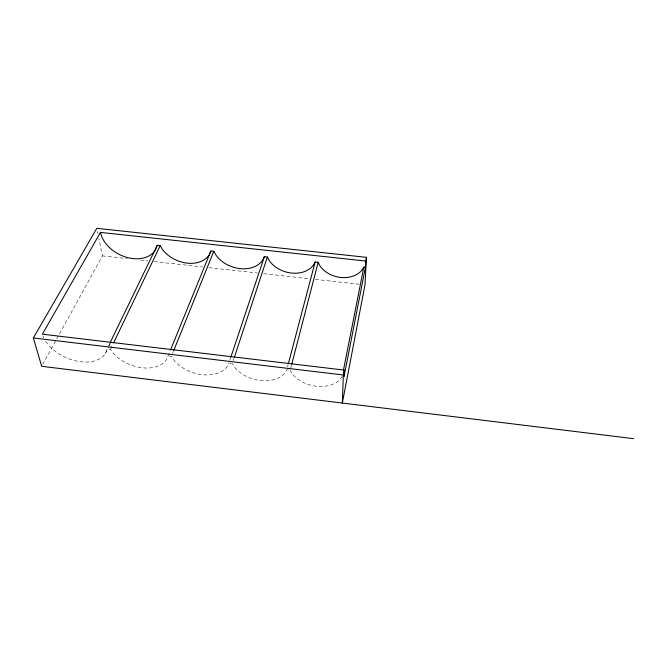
<?xml version="1.0" encoding="UTF-8"?>
<svg xmlns="http://www.w3.org/2000/svg" width="667" height="667" viewBox="0 0 667 667"><rect width="100%" height="100%" fill="white"/><g stroke="black" fill="none" stroke-linecap="round" stroke-linejoin="round"><path stroke-width="0.5" stroke-dasharray="3.33 2.5" d="M290.72 368.184L291.504 365.166M287.535 366.767L288.069 364.757M233.3 360.555L233.942 358.579M229.873 360.138L230.857 357.187M45.74 341.354A34.809 22.003 24.3 0 0 76.963 361.147A34.809 22.003 24.3 0 0 105.494 353.368L107.145 348.858L110.522 349.258L113.69 353.618A32.358 21.144 22 0 0 166.308 359.938L170.068 351.075M172.57 353.393L173.353 351.467M110.522 349.258L113.207 343.663M108.504 346.056L109.855 343.263M105.494 353.368L108.646 346.84M109.096 345.906L110.447 343.113M42.671 364.474L56.228 339.837M56.728 338.919L102.41 255.886L98.883 238.536M342.254 376.246L340.095 379.456A28.339 19.626 12.9 0 1 292.179 373.703L290.195 370.202M102.41 255.886L127.214 258.621M140.654 260.105L147.891 260.905M154.094 261.589L202.685 266.95M208.888 267.634L257.47 272.995M263.673 273.678L309.163 278.698M315.366 279.381L359.821 284.284M288.469 369.993L286.743 369.793L284.626 373.328A29.798 20.402 16.1 0 1 234.692 367.334L232.324 363.507M231.466 363.407L228.889 363.098L226.83 367.033A31.708 21.286 19.2 0 1 174.404 360.739L171.402 356.286L168.109 355.886M97.44 231.391L97.849 233.433M43.764 337.835A34.809 22.003 24.3 0 1 42.988 336.001"/><path stroke-width="1" d="M366.483 257.345L365.758 261.039L100.467 232.399L42.388 334.184L344.297 370.102L343.338 374.996L342.329 403.051L364.991 284.851L366.483 257.345L96.815 228.331L33.35 337.961L41.671 366.3L633.65 438.669M344.297 370.102L344.064 376.463L365.424 267.259L365.758 261.039M343.463 370.118L363.832 267.092L365.424 267.259M291.762 364.157L318.184 262.314L315.157 261.989L313.19 265.499A26.055 20.06 17.3 0 1 269.326 260.722L267.367 257.02L264.349 256.695L262.398 260.597A27.747 20.969 21.2 0 1 216.275 255.561L213.799 251.267L210.897 250.95L209.138 254.961A28.322 20.869 24.5 0 1 162.773 249.9L160.172 245.698L157.195 245.373L110.305 342.329M288.336 363.748L315.157 261.989M234.267 357.595L267.367 257.02M230.857 357.187L264.349 256.695M155.503 249.833L157.195 245.373M173.737 350.5L213.799 251.267M170.46 350.108L210.897 250.95M113.657 342.73L160.172 245.698M363.832 267.092L361.873 270.285A24.762 19.268 13.2 0 1 319.843 265.708L318.184 262.314M33.35 337.961L343.338 374.996M154.994 250.617A30.474 21.761 27.2 0 1 124.912 256.795A30.474 21.761 27.2 0 1 100.467 232.399"/></g></svg>
